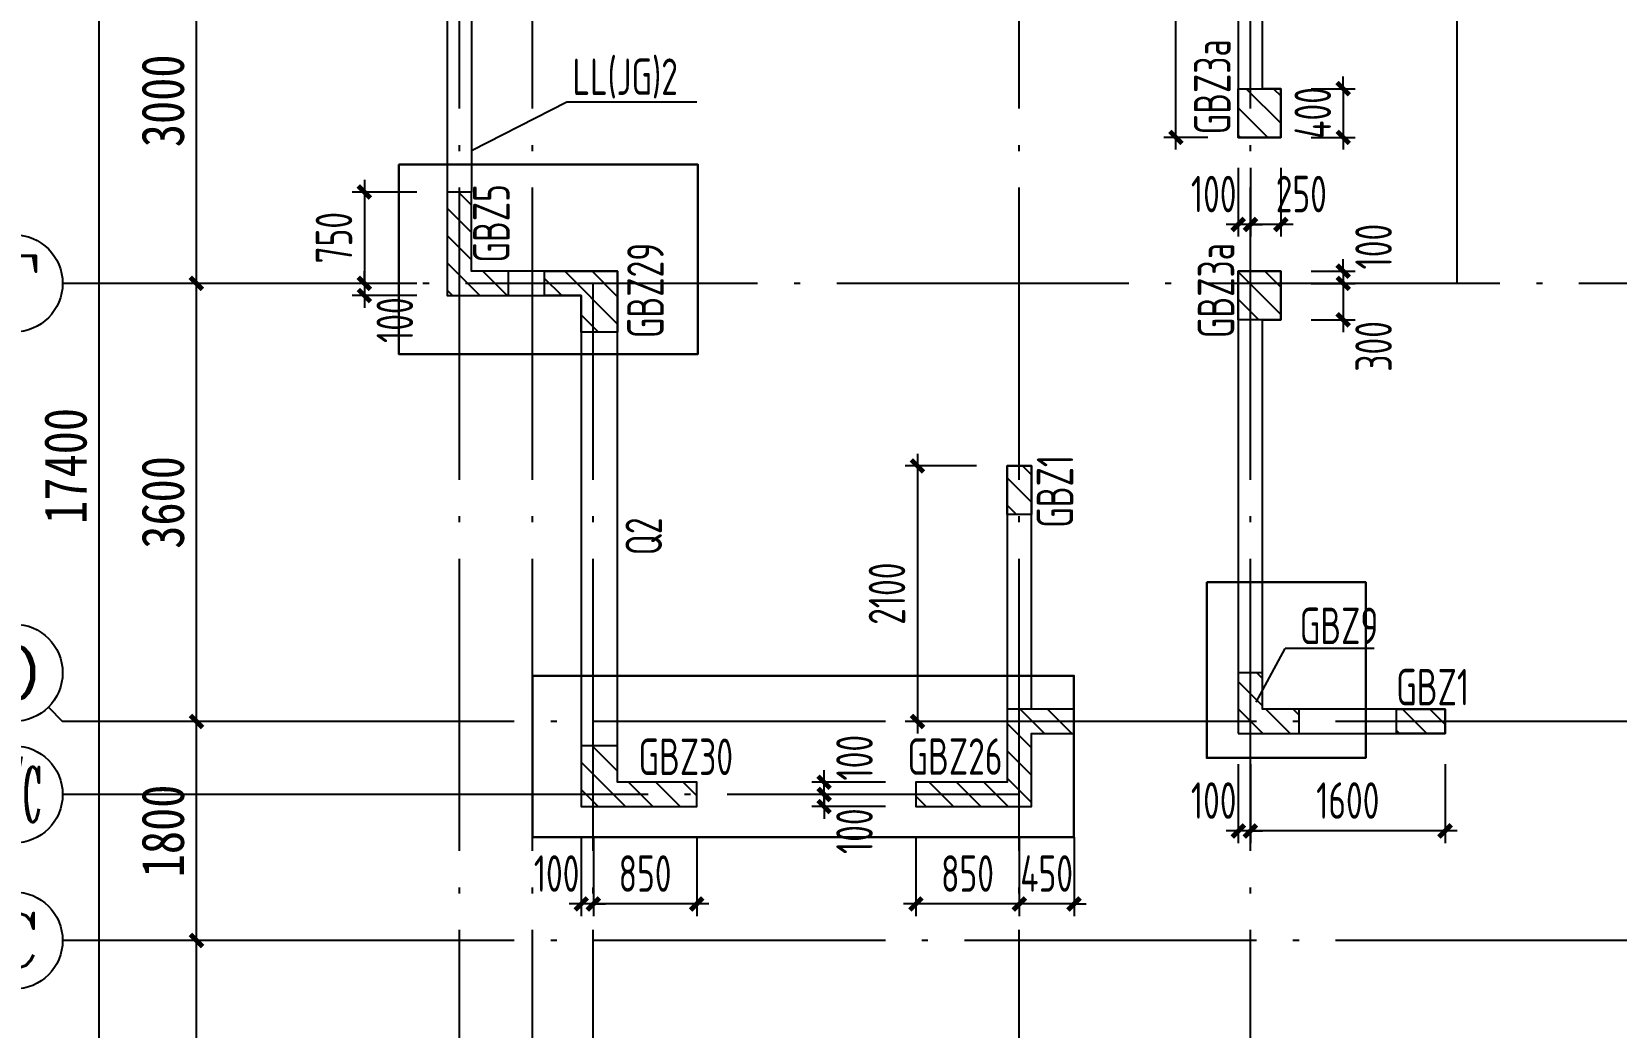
# Model space of a CAD drawing. Extents: x -144902 to 588294, y -160863 to 65494.
# Drawn here: x -13814 to -791, y -120231 to -112050 of the extents above; entities that cross this region are included whole.
import ezdxf
from ezdxf.enums import TextEntityAlignment as Align

# ---------------------------------------------------------------- set-up
doc = ezdxf.new("R2010")
doc.units = 0
doc.header["$LTSCALE"] = 100
doc.linetypes.add('ACAD_ISO04W100', pattern=[30.5, 24, -3, 0.5, -3])
doc.layers.get('0').update_dxf_attribs({"linetype": 'CONTINUOUS'})
doc.layers.get('Defpoints').update_dxf_attribs({"linetype": 'CONTINUOUS'})
for name, color, linetype in [('AXIS', 3, 'CONTINUOUS'), ('AXIS_TEXT', 7, 'CONTINUOUS'), ('colu', 255, 'CONTINUOUS'), ('DIM', 3, 'CONTINUOUS'), ('DOTE', 253, 'ACAD_ISO04W100'), ('hatch1', 253, 'CONTINUOUS'), ('TEXT', 7, 'CONTINUOUS'), ('THIN', 7, 'CONTINUOUS'), ('剪力墙开洞', 170, 'CONTINUOUS'), ('剪力墙身标注', 7, 'CONTINUOUS'), ('砼墙', 3, 'CONTINUOUS'), ('门', 174, 'CONTINUOUS')]:
    doc.layers.add(name, color=color, linetype=linetype)
doc.styles.add('_HZTXT', font='complex.shx', dxfattribs={"width": 0.7, "bigfont": 'tssdchn.shx'})
doc.styles.add('COMPLEX', font='COMPLEX')
doc.styles.add('DIM_FONT', font='SIMHEI.TTF', dxfattribs={"width": 0.8})
doc.styles.get("Standard").update_dxf_attribs({"font": 'tssdeng.shx', "width": 0.7, "bigfont": 'tssdchn.shx'})
doc.styles.add('TSSD_Dimension', font='Tssdeng.shx', dxfattribs={"width": 0.7, "bigfont": 'tssdchn.shx'})
doc.dimstyles.new('_TCH_ARCH&&100', dxfattribs={"dimtxt": 350, "dimasz": 100, "dimexe": 250, "dimexo": 300, "dimgap": 100, "dimtad": 1, "dimdec": 0, "dimzin": 0, "dimdsep": 46, "dimtxsty": 'DIM_FONT', "dimblk": 'ARCHTICK', "dimcen": 0.09, "dimclrt": 7, "dimazin": 2, "dimtfac": 1, "dimtdec": 0, "dimtix": 1, "dimtmove": 2, "dimatfit": 3, "dimfxl": 1, "dimtolj": 1, "dimtzin": 0, "dimarcsym": 0})
doc.dimstyles.new('TSSD_100_100', dxfattribs={"dimtxt": 300, "dimasz": 100, "dimexe": 100, "dimexo": 250, "dimgap": 100, "dimtad": 1, "dimdec": 0, "dimzin": 0, "dimdsep": 46, "dimtxsty": 'TSSD_Dimension', "dimblk": 'ARCHTICK', "dimcen": 0, "dimdle": 100, "dimclrt": 7, "dimadec": 0, "dimazin": 0, "dimtfac": 1, "dimtdec": 0, "dimtix": 1, "dimtmove": 2, "dimatfit": 3, "dimfxl": 1, "dimtolj": 1, "dimtzin": 0, "dimarcsym": 0})
pattern_1 = [(135, (17084.77, -33305.15), (112.2532, 112.2532), [])]
pattern_2 = [(135, (17084.77, -34568.57), (112.2532, 112.2532), [])]

# ---------------------------------------------------------------- blocks, each defined once
blk = doc.blocks.new('_ArchTick')
at = {"color": 0, "linetype": 'ByBlock', "const_width": 0.4}
blk.add_lwpolyline([(-0.5, -0.5), (0.5, 0.5)], dxfattribs=at)
blk = doc.blocks.new('*D963')
at = {"layer": 'Defpoints', "color": 0}
for p in [(-3798, -117818), (-2198, -117818), (-3798, -118618)]:
    blk.add_point(p, dxfattribs=at)
at = {"layer": 'DIM', "color": 0, "lineweight": -2}
for p, q in [((-3798, -118068), (-3798, -118718)), ((-2198, -118068), (-2198, -118718)), ((-2098, -118618), (-3898, -118618))]:
    blk.add_line(p, q, dxfattribs=at)
at = {"layer": 'DIM', "color": 0, "lineweight": -2, "xscale": 100, "yscale": 100, "zscale": 100, "rotation": 180}
blk.add_blockref('_ArchTick', (-3798, -118618), dxfattribs=at)
at = {"layer": 'DIM', "color": 0, "lineweight": -2, "xscale": 100, "yscale": 100, "zscale": 100}
blk.add_blockref('_ArchTick', (-2198, -118618), dxfattribs=at)
at = {"layer": 'DIM', "color": 7, "insert": (-2998, -118368), "char_height": 300, "attachment_point": 5, "style": 'TSSD_Dimension'}
blk.add_mtext('\\A1;1600', dxfattribs=at)
blk = doc.blocks.new('*D964')
at = {"layer": 'Defpoints', "color": 0}
for p in [(-3898, -117818), (-3798, -117818), (-3898, -118618)]:
    blk.add_point(p, dxfattribs=at)
at = {"layer": 'DIM', "color": 0, "lineweight": -2}
for p, q in [((-3898, -118068), (-3898, -118718)), ((-3798, -118068), (-3798, -118718)), ((-3898, -118618), (-3998, -118618)), ((-3798, -118618), (-3898, -118618)), ((-3798, -118618), (-3698, -118618))]:
    blk.add_line(p, q, dxfattribs=at)
at = {"layer": 'DIM', "color": 0, "lineweight": -2, "xscale": 100, "yscale": 100, "zscale": 100}
blk.add_blockref('_ArchTick', (-3898, -118618), dxfattribs=at)
at = {"layer": 'DIM', "color": 0, "lineweight": -2, "xscale": 100, "yscale": 100, "zscale": 100, "rotation": 180}
blk.add_blockref('_ArchTick', (-3798, -118618), dxfattribs=at)
at = {"layer": 'DIM', "color": 7, "insert": (-4100, -118368), "char_height": 300, "attachment_point": 5, "style": 'TSSD_Dimension'}
blk.add_mtext('\\A1;100', dxfattribs=at)
blk = doc.blocks.new('*D965')
at = {"layer": 'Defpoints', "color": 0}
for p in [(-4411, -109618), (-3898, -109618), (-3898, -112918)]:
    blk.add_point(p, dxfattribs=at)
at = {"layer": 'DIM', "color": 0, "lineweight": -2}
for p, q in [((-4411, -113018), (-4411, -109518)), ((-4148, -109618), (-4511, -109618)), ((-4148, -112918), (-4511, -112918))]:
    blk.add_line(p, q, dxfattribs=at)
at = {"layer": 'DIM', "color": 0, "lineweight": -2, "xscale": 100, "yscale": 100, "zscale": 100}
for p, rotation in [((-4411, -109618), 90), ((-4411, -112918), 270)]:
    blk.add_blockref('_ArchTick', p, dxfattribs=dict(at, rotation=rotation))
at = {"layer": 'DIM', "color": 7, "insert": (-4661, -111268), "char_height": 300, "attachment_point": 5, "rotation": 90, "style": 'TSSD_Dimension'}
blk.add_mtext('\\A1;3300', dxfattribs=at)
blk = doc.blocks.new('*D983')
at = {"layer": 'Defpoints', "color": 0}
for p in [(-5698, -118418), (-5248, -118418), (-5698, -119218)]:
    blk.add_point(p, dxfattribs=at)
at = {"layer": 'DIM', "color": 0, "lineweight": -2}
for p, q in [((-5698, -118668), (-5698, -119318)), ((-5248, -118668), (-5248, -119318)), ((-5698, -119218), (-5798, -119218)), ((-5248, -119218), (-5698, -119218)), ((-5248, -119218), (-5148, -119218))]:
    blk.add_line(p, q, dxfattribs=at)
at = {"layer": 'DIM', "color": 0, "lineweight": -2, "xscale": 100, "yscale": 100, "zscale": 100}
blk.add_blockref('_ArchTick', (-5698, -119218), dxfattribs=at)
at = {"layer": 'DIM', "color": 0, "lineweight": -2, "xscale": 100, "yscale": 100, "zscale": 100, "rotation": 180}
blk.add_blockref('_ArchTick', (-5248, -119218), dxfattribs=at)
at = {"layer": 'DIM', "color": 7, "insert": (-5473, -118968), "char_height": 300, "attachment_point": 5, "style": 'TSSD_Dimension'}
blk.add_mtext('\\A1;450', dxfattribs=at)
blk = doc.blocks.new('*D984')
at = {"layer": 'Defpoints', "color": 0}
for p in [(-6548, -118418), (-5698, -118418), (-6548, -119218)]:
    blk.add_point(p, dxfattribs=at)
at = {"layer": 'DIM', "color": 0, "lineweight": -2}
for p, q in [((-6548, -118668), (-6548, -119318)), ((-5698, -118668), (-5698, -119318)), ((-5598, -119218), (-6648, -119218))]:
    blk.add_line(p, q, dxfattribs=at)
at = {"layer": 'DIM', "color": 0, "lineweight": -2, "xscale": 100, "yscale": 100, "zscale": 100, "rotation": 180}
blk.add_blockref('_ArchTick', (-6548, -119218), dxfattribs=at)
at = {"layer": 'DIM', "color": 0, "lineweight": -2, "xscale": 100, "yscale": 100, "zscale": 100}
blk.add_blockref('_ArchTick', (-5698, -119218), dxfattribs=at)
at = {"layer": 'DIM', "color": 7, "insert": (-6123, -118968), "char_height": 300, "attachment_point": 5, "style": 'TSSD_Dimension'}
blk.add_mtext('\\A1;850', dxfattribs=at)
blk = doc.blocks.new('*D1075')
at = {"layer": 'Defpoints', "color": 0}
for p in [(-3798, -112918), (-3548, -112918), (-3798, -113634)]:
    blk.add_point(p, dxfattribs=at)
at = {"layer": 'DIM', "color": 0, "lineweight": -2}
for p, q in [((-3798, -113168), (-3798, -113734)), ((-3548, -113168), (-3548, -113734)), ((-3448, -113634), (-3898, -113634))]:
    blk.add_line(p, q, dxfattribs=at)
at = {"layer": 'DIM', "color": 0, "lineweight": -2, "xscale": 100, "yscale": 100, "zscale": 100, "rotation": 180}
blk.add_blockref('_ArchTick', (-3798, -113634), dxfattribs=at)
at = {"layer": 'DIM', "color": 0, "lineweight": -2, "xscale": 100, "yscale": 100, "zscale": 100}
blk.add_blockref('_ArchTick', (-3548, -113634), dxfattribs=at)
at = {"layer": 'DIM', "color": 7, "insert": (-3380, -113384), "char_height": 300, "attachment_point": 5, "style": 'TSSD_Dimension'}
blk.add_mtext('\\A1;250', dxfattribs=at)
blk = doc.blocks.new('*D1076')
at = {"layer": 'Defpoints', "color": 0}
for p in [(-3898, -112918), (-3798, -112918), (-3898, -113634)]:
    blk.add_point(p, dxfattribs=at)
at = {"layer": 'DIM', "color": 0, "lineweight": -2}
for p, q in [((-3898, -113168), (-3898, -113734)), ((-3798, -113168), (-3798, -113734)), ((-3898, -113634), (-3998, -113634)), ((-3798, -113634), (-3898, -113634)), ((-3798, -113634), (-3698, -113634))]:
    blk.add_line(p, q, dxfattribs=at)
at = {"layer": 'DIM', "color": 0, "lineweight": -2, "xscale": 100, "yscale": 100, "zscale": 100}
blk.add_blockref('_ArchTick', (-3898, -113634), dxfattribs=at)
at = {"layer": 'DIM', "color": 0, "lineweight": -2, "xscale": 100, "yscale": 100, "zscale": 100, "rotation": 180}
blk.add_blockref('_ArchTick', (-3798, -113634), dxfattribs=at)
at = {"layer": 'DIM', "color": 7, "insert": (-4100, -113384), "char_height": 300, "attachment_point": 5, "style": 'TSSD_Dimension'}
blk.add_mtext('\\A1;100', dxfattribs=at)
blk = doc.blocks.new('*D1077')
at = {"layer": 'Defpoints', "color": 0}
for p in [(-3548, -112518), (-3548, -112918), (-3036, -112918)]:
    blk.add_point(p, dxfattribs=at)
at = {"layer": 'DIM', "color": 0, "lineweight": -2}
for p, q in [((-3036, -112518), (-3036, -112418)), ((-3298, -112518), (-2936, -112518)), ((-3036, -112518), (-3036, -112918)), ((-3298, -112918), (-2936, -112918)), ((-3036, -112918), (-3036, -113018))]:
    blk.add_line(p, q, dxfattribs=at)
at = {"layer": 'DIM', "color": 0, "lineweight": -2, "xscale": 100, "yscale": 100, "zscale": 100}
for p, rotation in [((-3036, -112518), 270), ((-3036, -112918), 90)]:
    blk.add_blockref('_ArchTick', p, dxfattribs=dict(at, rotation=rotation))
at = {"layer": 'DIM', "color": 7, "insert": (-3286, -112718), "char_height": 300, "attachment_point": 5, "rotation": 90, "style": 'TSSD_Dimension'}
blk.add_mtext('\\A1;400', dxfattribs=at)
blk = doc.blocks.new('*D1078')
at = {"layer": 'Defpoints', "color": 0}
for p in [(-3548, -114018), (-3548, -114118), (-3036, -114118)]:
    blk.add_point(p, dxfattribs=at)
at = {"layer": 'DIM', "color": 0, "lineweight": -2}
for p, q in [((-3036, -114018), (-3036, -113918)), ((-3298, -114018), (-2936, -114018)), ((-3036, -114018), (-3036, -114118)), ((-3298, -114118), (-2936, -114118)), ((-3036, -114118), (-3036, -114218))]:
    blk.add_line(p, q, dxfattribs=at)
at = {"layer": 'DIM', "color": 0, "lineweight": -2, "xscale": 100, "yscale": 100, "zscale": 100}
for p, rotation in [((-3036, -114018), 270), ((-3036, -114118), 90)]:
    blk.add_blockref('_ArchTick', p, dxfattribs=dict(at, rotation=rotation))
at = {"layer": 'DIM', "color": 7, "insert": (-2786, -113816), "char_height": 300, "attachment_point": 5, "rotation": 90, "style": 'TSSD_Dimension'}
blk.add_mtext('\\A1;100', dxfattribs=at)
blk = doc.blocks.new('*D1079')
at = {"layer": 'Defpoints', "color": 0}
for p in [(-3548, -114118), (-3548, -114418), (-3036, -114418)]:
    blk.add_point(p, dxfattribs=at)
at = {"layer": 'DIM', "color": 0, "lineweight": -2}
for p, q in [((-3036, -114018), (-3036, -114518)), ((-3298, -114118), (-2936, -114118)), ((-3298, -114418), (-2936, -114418))]:
    blk.add_line(p, q, dxfattribs=at)
at = {"layer": 'DIM', "color": 0, "lineweight": -2, "xscale": 100, "yscale": 100, "zscale": 100}
for p, rotation in [((-3036, -114118), 90), ((-3036, -114418), 270)]:
    blk.add_blockref('_ArchTick', p, dxfattribs=dict(at, rotation=rotation))
at = {"layer": 'DIM', "color": 7, "insert": (-2786, -114636), "char_height": 300, "attachment_point": 5, "rotation": 90, "style": 'TSSD_Dimension'}
blk.add_mtext('\\A1;300', dxfattribs=at)
blk = doc.blocks.new('*D1080')
at = {"layer": 'Defpoints', "color": 0}
for p in [(-7302, -118318), (-6548, -118318), (-6548, -118418)]:
    blk.add_point(p, dxfattribs=at)
at = {"layer": 'DIM', "color": 0, "lineweight": -2}
for p, q in [((-7302, -118318), (-7302, -118218)), ((-6798, -118318), (-7402, -118318)), ((-7302, -118418), (-7302, -118318)), ((-6798, -118418), (-7402, -118418)), ((-7302, -118418), (-7302, -118518))]:
    blk.add_line(p, q, dxfattribs=at)
at = {"layer": 'DIM', "color": 0, "lineweight": -2, "xscale": 100, "yscale": 100, "zscale": 100}
for p, rotation in [((-7302, -118318), 270), ((-7302, -118418), 90)]:
    blk.add_blockref('_ArchTick', p, dxfattribs=dict(at, rotation=rotation))
at = {"layer": 'DIM', "color": 7, "insert": (-7052, -118620), "char_height": 300, "attachment_point": 5, "rotation": 90, "style": 'TSSD_Dimension'}
blk.add_mtext('\\A1;100', dxfattribs=at)
blk = doc.blocks.new('*D1081')
at = {"layer": 'Defpoints', "color": 0}
for p in [(-7302, -118218), (-6548, -118218), (-6548, -118318)]:
    blk.add_point(p, dxfattribs=at)
at = {"layer": 'DIM', "color": 0, "lineweight": -2}
for p, q in [((-6798, -118218), (-7402, -118218)), ((-7302, -118218), (-7302, -118118)), ((-7302, -118318), (-7302, -118218)), ((-6798, -118318), (-7402, -118318)), ((-7302, -118318), (-7302, -118418))]:
    blk.add_line(p, q, dxfattribs=at)
at = {"layer": 'DIM', "color": 0, "lineweight": -2, "xscale": 100, "yscale": 100, "zscale": 100}
for p, rotation in [((-7302, -118218), 270), ((-7302, -118318), 90)]:
    blk.add_blockref('_ArchTick', p, dxfattribs=dict(at, rotation=rotation))
at = {"layer": 'DIM', "color": 7, "insert": (-7052, -118016), "char_height": 300, "attachment_point": 5, "rotation": 90, "style": 'TSSD_Dimension'}
blk.add_mtext('\\A1;100', dxfattribs=at)
blk = doc.blocks.new('*D1082')
at = {"layer": 'Defpoints', "color": 0}
for p in [(-5798, -115618), (-6535, -117718), (-5798, -117718)]:
    blk.add_point(p, dxfattribs=at)
at = {"layer": 'DIM', "color": 0, "lineweight": -2}
for p, q in [((-6048, -115618), (-6635, -115618)), ((-6535, -115518), (-6535, -117818)), ((-6048, -117718), (-6635, -117718))]:
    blk.add_line(p, q, dxfattribs=at)
at = {"layer": 'DIM', "color": 0, "lineweight": -2, "xscale": 100, "yscale": 100, "zscale": 100}
for p, rotation in [((-6535, -115618), 90), ((-6535, -117718), 270)]:
    blk.add_blockref('_ArchTick', p, dxfattribs=dict(at, rotation=rotation))
at = {"layer": 'DIM', "color": 7, "insert": (-6785, -116668), "char_height": 300, "attachment_point": 5, "rotation": 90, "style": 'TSSD_Dimension'}
blk.add_mtext('\\A1;2100', dxfattribs=at)
blk = doc.blocks.new('*D1083')
at = {"layer": 'Defpoints', "color": 0}
for p in [(-9198, -118418), (-8348, -118418), (-9198, -119218)]:
    blk.add_point(p, dxfattribs=at)
at = {"layer": 'DIM', "color": 0, "lineweight": -2}
for p, q in [((-9198, -118668), (-9198, -119318)), ((-8348, -118668), (-8348, -119318)), ((-8248, -119218), (-9298, -119218))]:
    blk.add_line(p, q, dxfattribs=at)
at = {"layer": 'DIM', "color": 0, "lineweight": -2, "xscale": 100, "yscale": 100, "zscale": 100, "rotation": 180}
blk.add_blockref('_ArchTick', (-9198, -119218), dxfattribs=at)
at = {"layer": 'DIM', "color": 0, "lineweight": -2, "xscale": 100, "yscale": 100, "zscale": 100}
blk.add_blockref('_ArchTick', (-8348, -119218), dxfattribs=at)
at = {"layer": 'DIM', "color": 7, "insert": (-8773, -118968), "char_height": 300, "attachment_point": 5, "style": 'TSSD_Dimension'}
blk.add_mtext('\\A1;850', dxfattribs=at)
blk = doc.blocks.new('*D1084')
at = {"layer": 'Defpoints', "color": 0}
for p in [(-9298, -118418), (-9198, -118418), (-9298, -119218)]:
    blk.add_point(p, dxfattribs=at)
at = {"layer": 'DIM', "color": 0, "lineweight": -2}
for p, q in [((-9298, -118668), (-9298, -119318)), ((-9198, -118668), (-9198, -119318)), ((-9298, -119218), (-9398, -119218)), ((-9198, -119218), (-9298, -119218)), ((-9198, -119218), (-9098, -119218))]:
    blk.add_line(p, q, dxfattribs=at)
at = {"layer": 'DIM', "color": 0, "lineweight": -2, "xscale": 100, "yscale": 100, "zscale": 100}
blk.add_blockref('_ArchTick', (-9298, -119218), dxfattribs=at)
at = {"layer": 'DIM', "color": 0, "lineweight": -2, "xscale": 100, "yscale": 100, "zscale": 100, "rotation": 180}
blk.add_blockref('_ArchTick', (-9198, -119218), dxfattribs=at)
at = {"layer": 'DIM', "color": 7, "insert": (-9500, -118968), "char_height": 300, "attachment_point": 5, "style": 'TSSD_Dimension'}
blk.add_mtext('\\A1;100', dxfattribs=at)
blk = doc.blocks.new('*D1085')
at = {"layer": 'Defpoints', "color": 0}
for p in [(-10398, -113368), (-11080, -114118), (-10398, -114118)]:
    blk.add_point(p, dxfattribs=at)
at = {"layer": 'DIM', "color": 0, "lineweight": -2}
for p, q in [((-11080, -113268), (-11080, -114218)), ((-10648, -113368), (-11180, -113368)), ((-10648, -114118), (-11180, -114118))]:
    blk.add_line(p, q, dxfattribs=at)
at = {"layer": 'DIM', "color": 0, "lineweight": -2, "xscale": 100, "yscale": 100, "zscale": 100}
for p, rotation in [((-11080, -113368), 90), ((-11080, -114118), 270)]:
    blk.add_blockref('_ArchTick', p, dxfattribs=dict(at, rotation=rotation))
at = {"layer": 'DIM', "color": 7, "insert": (-11330, -113743), "char_height": 300, "attachment_point": 5, "rotation": 90, "style": 'TSSD_Dimension'}
blk.add_mtext('\\A1;750', dxfattribs=at)
blk = doc.blocks.new('*D1086')
at = {"layer": 'Defpoints', "color": 0}
for p in [(-10398, -114118), (-11080, -114218), (-10398, -114218)]:
    blk.add_point(p, dxfattribs=at)
at = {"layer": 'DIM', "color": 0, "lineweight": -2}
for p, q in [((-11080, -114118), (-11080, -114018)), ((-10648, -114118), (-11180, -114118)), ((-11080, -114118), (-11080, -114218)), ((-10648, -114218), (-11180, -114218)), ((-11080, -114218), (-11080, -114318))]:
    blk.add_line(p, q, dxfattribs=at)
at = {"layer": 'DIM', "color": 0, "lineweight": -2, "xscale": 100, "yscale": 100, "zscale": 100}
for p, rotation in [((-11080, -114118), 270), ((-11080, -114218), 90)]:
    blk.add_blockref('_ArchTick', p, dxfattribs=dict(at, rotation=rotation))
at = {"layer": 'DIM', "color": 7, "insert": (-10830, -114420), "char_height": 300, "attachment_point": 5, "rotation": 90, "style": 'TSSD_Dimension'}
blk.add_mtext('\\A1;100', dxfattribs=at)
blk = doc.blocks.new('*D1131')
at = {"layer": 'AXIS', "color": 0, "lineweight": -2}
for p, q in [((-11598, -119518), (-12710, -119518)), ((-12460, -122518), (-12460, -119518)), ((-11598, -122518), (-12710, -122518))]:
    blk.add_line(p, q, dxfattribs=at)
at = {"layer": 'Defpoints', "color": 0}
for p in [(-12460, -119518), (-11298, -119518), (-11298, -122518)]:
    blk.add_point(p, dxfattribs=at)
at = {"layer": 'AXIS', "color": 0, "lineweight": -2, "xscale": 100, "yscale": 100, "zscale": 100}
for p, rotation in [((-12460, -119518), 90), ((-12460, -122518), 270)]:
    blk.add_blockref('_ArchTick', p, dxfattribs=dict(at, rotation=rotation))
at = {"layer": 'AXIS', "color": 7, "insert": (-12735, -121018), "char_height": 350, "attachment_point": 5, "rotation": 90, "style": 'DIM_FONT'}
blk.add_mtext('\\A1;3000', dxfattribs=at)
blk = doc.blocks.new('*D1132')
at = {"layer": 'AXIS', "color": 0, "lineweight": -2}
for p, q in [((-11598, -117718), (-12710, -117718)), ((-12460, -119518), (-12460, -117718)), ((-11598, -119518), (-12710, -119518))]:
    blk.add_line(p, q, dxfattribs=at)
at = {"layer": 'Defpoints', "color": 0}
for p in [(-12460, -117718), (-11298, -117718), (-11298, -119518)]:
    blk.add_point(p, dxfattribs=at)
at = {"layer": 'AXIS', "color": 0, "lineweight": -2, "xscale": 100, "yscale": 100, "zscale": 100}
for p, rotation in [((-12460, -117718), 90), ((-12460, -119518), 270)]:
    blk.add_blockref('_ArchTick', p, dxfattribs=dict(at, rotation=rotation))
at = {"layer": 'AXIS', "color": 7, "insert": (-12735, -118618), "char_height": 350, "attachment_point": 5, "rotation": 90, "style": 'DIM_FONT'}
blk.add_mtext('\\A1;1800', dxfattribs=at)
blk = doc.blocks.new('*D1133')
at = {"layer": 'AXIS', "color": 0, "lineweight": -2}
for p, q in [((-11598, -114118), (-12710, -114118)), ((-12460, -117718), (-12460, -114118)), ((-11598, -117718), (-12710, -117718))]:
    blk.add_line(p, q, dxfattribs=at)
at = {"layer": 'Defpoints', "color": 0}
for p in [(-12460, -114118), (-11298, -114118), (-11298, -117718)]:
    blk.add_point(p, dxfattribs=at)
at = {"layer": 'AXIS', "color": 0, "lineweight": -2, "xscale": 100, "yscale": 100, "zscale": 100}
for p, rotation in [((-12460, -114118), 90), ((-12460, -117718), 270)]:
    blk.add_blockref('_ArchTick', p, dxfattribs=dict(at, rotation=rotation))
at = {"layer": 'AXIS', "color": 7, "insert": (-12735, -115918), "char_height": 350, "attachment_point": 5, "rotation": 90, "style": 'DIM_FONT'}
blk.add_mtext('\\A1;3600', dxfattribs=at)
blk = doc.blocks.new('*D1134')
at = {"layer": 'AXIS', "color": 0, "lineweight": -2}
for p, q in [((-11598, -111118), (-12710, -111118)), ((-12460, -114118), (-12460, -111118)), ((-11598, -114118), (-12710, -114118))]:
    blk.add_line(p, q, dxfattribs=at)
at = {"layer": 'Defpoints', "color": 0}
for p in [(-12460, -111118), (-11298, -111118), (-11298, -114118)]:
    blk.add_point(p, dxfattribs=at)
at = {"layer": 'AXIS', "color": 0, "lineweight": -2, "xscale": 100, "yscale": 100, "zscale": 100}
for p, rotation in [((-12460, -111118), 90), ((-12460, -114118), 270)]:
    blk.add_blockref('_ArchTick', p, dxfattribs=dict(at, rotation=rotation))
at = {"layer": 'AXIS', "color": 7, "insert": (-12735, -112618), "char_height": 350, "attachment_point": 5, "rotation": 90, "style": 'DIM_FONT'}
blk.add_mtext('\\A1;3000', dxfattribs=at)
blk = doc.blocks.new('*D1137')
at = {"layer": 'AXIS', "color": 0, "lineweight": -2}
for p, q in [((-11598, -106918), (-13510, -106918)), ((-13260, -124318), (-13260, -106918)), ((-11598, -124318), (-13510, -124318))]:
    blk.add_line(p, q, dxfattribs=at)
at = {"layer": 'Defpoints', "color": 0}
for p in [(-13260, -106918), (-11298, -106918, 0), (-11298, -124318)]:
    blk.add_point(p, dxfattribs=at)
at = {"layer": 'AXIS', "color": 0, "lineweight": -2, "xscale": 100, "yscale": 100, "zscale": 100}
for p, rotation in [((-13260, -106918), 90), ((-13260, -124318), 270)]:
    blk.add_blockref('_ArchTick', p, dxfattribs=dict(at, rotation=rotation))
at = {"layer": 'AXIS', "color": 7, "insert": (-13535, -115618), "char_height": 350, "attachment_point": 5, "rotation": 90, "style": 'DIM_FONT'}
blk.add_mtext('\\A1;17400', dxfattribs=at)
blk = doc.blocks.new('_AXISO')
blk.add_circle((0, 0), 0.5)
at = {"layer": 'AXIS_TEXT', "style": 'COMPLEX', "width": 1.041667}
blk.add_attdef('A', text='', height=0.56, dxfattribs=at).set_placement((-0.25, -0.28), (0.25, -0.28), align=Align.FIT)

msp = doc.modelspace()

# ---------------------------------------------------------------- hatches: boundary and pattern name
at = {"layer": 'hatch1'}
h = msp.add_hatch(dxfattribs=at)
h.set_pattern_fill('ANSI31', color=256, scale=50, style=0)
h.set_pattern_definition(pattern_1)
h.paths.add_polyline_path([(-3898.406, -112518.125), (-3548.406, -112518.125), (-3548.406, -112918.125), (-3898.406, -112918.125)])
h = msp.add_hatch(dxfattribs=at)
h.set_pattern_fill('ANSI31', color=256, scale=50, style=0)
h.set_pattern_definition(pattern_2)
h.paths.add_polyline_path([(-10398.406, -113368.124), (-10198.406, -113368.124), (-10198.406, -114018.126), (-9898.406, -114018.129), (-9898.406, -114218.122), (-10398.415, -114218.122)])
h = msp.add_hatch(dxfattribs=at)
h.set_pattern_fill('ANSI31', color=256, scale=50, style=0)
h.set_pattern_definition(pattern_2)
h.paths.add_polyline_path([(-9598.406, -114018.132), (-8998.401, -114018.138), (-8998.406, -114518.134), (-9298.406, -114518.134), (-9298.406, -114218.122), (-9598.406, -114218.122)])
h = msp.add_hatch(dxfattribs=at)
h.set_pattern_fill('ANSI31', color=256, scale=50, style=0)
h.set_pattern_definition(pattern_1)
h.paths.add_polyline_path([(-3898.406, -114018.124), (-3548.406, -114018.124), (-3548.406, -114418.124), (-3898.406, -114418.124)])
h = msp.add_hatch(dxfattribs=at)
h.set_pattern_fill('ANSI31', color=256, scale=50, style=0)
h.set_pattern_definition(pattern_1)
h.paths.add_polyline_path([(-5598.406, -115618.135), (-5598.406, -116018.135), (-5798.406, -116018.135), (-5798.406, -115618.135)])
h = msp.add_hatch(dxfattribs=at)
h.set_pattern_fill('ANSI31', color=256, scale=50, style=0)
h.set_pattern_definition(pattern_1)
h.paths.add_polyline_path([(-3898.406, -117818.135), (-3398.893, -117818.135), (-3398.893, -117618.138), (-3698.893, -117618.138), (-3698.864, -117318.15), (-3898.417, -117318.142)])
h = msp.add_hatch(dxfattribs=at)
h.set_pattern_fill('ANSI31', color=256, scale=50, style=0)
h.set_pattern_definition(pattern_1)
h.paths.add_polyline_path([(-5248.406, -117618.124), (-5798.406, -117618.124), (-5798.406, -118218.125), (-6548.406, -118218.125), (-6548.406, -118418.125), (-5598.406, -118418.125), (-5598.406, -117818.124), (-5248.406, -117818.124)])
h = msp.add_hatch(dxfattribs=at)
h.set_pattern_fill('ANSI31', color=256, scale=50, style=0)
h.set_pattern_definition(pattern_1)
h.paths.add_polyline_path([(-2198.406, -117818.135), (-2598.406, -117818.135), (-2598.406, -117618.135), (-2198.406, -117618.135)])
h = msp.add_hatch(dxfattribs=at)
h.set_pattern_fill('ANSI31', color=256, scale=50, style=0)
h.set_pattern_definition(pattern_1)
h.paths.add_polyline_path([(-8348.406, -118218.125), (-8998.406, -118218.125), (-8998.406, -117918.125), (-9298.406, -117918.125), (-9298.406, -118418.125), (-8348.406, -118418.125)])

# ---------------------------------------------------------------- linework, layer by layer
at = {"color": 1, "lineweight": 30}
for points in [[(-10797.868, -113141.768), (-8338.199, -113141.768), (-8338.199, -114698.502), (-10797.868, -114698.502)], [(-4156.924, -116574.481), (-2849.862, -116574.481), (-2849.862, -118018.205), (-4156.924, -118018.205)]]:
    msp.add_lwpolyline(points, close=True, dxfattribs=at)
at = {"color": 1, "lineweight": 30, "elevation": 0}
msp.add_lwpolyline([(-9698.406, -117342.59), (-5248.406, -117342.59), (-5248.406, -118668.125), (-9698.406, -118668.125)], close=True, dxfattribs=at)
at = {"layer": 'AXIS'}
for p, q in [((-10898.406, -114118.135, 0), (-13559.764, -114118.135, 0)), ((-13676.921, -117600.978, 0), (-13559.764, -117718.135, 0)), ((-10898.406, -117718.135, 0), (-13559.764, -117718.135, 0)), ((-10898.406, -118318.135, 0), (-13559.764, -118318.135, 0)), ((-10898.406, -119518.135, 0), (-13559.764, -119518.135, 0))]:
    msp.add_line(p, q, dxfattribs=at)
at = {"layer": 'colu', "color": 1}
msp.add_line((-9898.406, -114018.126, 0), (-9898.406, -114218.127, 0), dxfattribs=at)
at = {"layer": 'colu', "color": 1, "elevation": 0}
for points in [[(-3898.406, -112518.125), (-3548.406, -112518.125), (-3548.406, -112918.125), (-3898.406, -112918.125)], [(-3898.406, -114018.124), (-3548.406, -114018.124), (-3548.406, -114418.124), (-3898.406, -114418.124)]]:
    msp.add_lwpolyline(points, close=True, dxfattribs=at)
for points in [[(-9898.406, -114018.129), (-10198.406, -114018.126), (-10198.406, -113368.124), (-10398.406, -113368.124), (-10398.415, -114218.122), (-9898.406, -114218.122)], [(-9298.406, -114218.122), (-9598.406, -114218.122), (-9598.406, -114018.132), (-8998.401, -114018.138), (-8998.406, -114518.134), (-9298.406, -114518.134), (-9298.406, -114218.134)], [(-5598.406, -115618.135), (-5598.406, -116018.135), (-5798.406, -116018.135), (-5798.406, -115618.135), (-5598.406, -115618.135)], [(-3898.406, -117818.135), (-3398.893, -117818.135), (-3398.893, -117618.138), (-3698.893, -117618.138), (-3698.864, -117318.15), (-3898.417, -117318.142), (-3898.406, -117818.135)], [(-5248.406, -117618.124), (-5798.406, -117618.124), (-5798.406, -118218.125), (-6548.406, -118218.125), (-6548.406, -118418.125), (-5598.406, -118418.125), (-5598.406, -117818.124), (-5248.406, -117818.124), (-5248.406, -117618.124)], [(-2198.406, -117818.135), (-2598.406, -117818.135), (-2598.406, -117618.135), (-2198.406, -117618.135), (-2198.406, -117818.135)], [(-8348.406, -118218.125), (-8998.406, -118218.125), (-8998.406, -117918.125), (-9298.406, -117918.125), (-9298.406, -118418.125), (-8348.406, -118418.125), (-8348.406, -118218.125)]]:
    msp.add_lwpolyline(points, dxfattribs=at)
at = {"layer": 'DOTE'}
for p, q in [((-10298.406, -124881.378, 0), (-10298.406, -105918.135, 0)), ((-9698.406, -124881.378, 0), (-9698.406, -105918.135, 0)), ((-5698.406, -124881.378, 0), (-5698.406, -105918.135, 0)), ((-3798.406, -124881.378, 0), (-3798.406, -105918.135, 0)), ((-2098.406, -114118.135, 0), (-2098.406, -105918.135, 0)), ((19601.594, -114118.135, 0), (-10898.406, -114118.135, 0)), ((-9198.406, -124881.378, 0), (-9198.406, -114118.135, 0)), ((29801.594, -117718.135, 0), (-11298.406, -117718.135, 0)), ((-5698.406, -118318.135, 0), (-11298.406, -118318.135, 0)), ((29801.594, -119518.135, 0), (-11298.406, -119518.135, 0))]:
    msp.add_line(p, q, dxfattribs=at)
at = {"layer": 'THIN', "color": 100}
for p in [(-3750.917, -117559.643, 0), (-2780.694, -117117.402, 0)]:
    msp.add_line(p, (-3511.498, -117117.402, 0), dxfattribs=at)
at = {"layer": '剪力墙开洞', "elevation": 0}
msp.add_lwpolyline([(-10198.406, -113026.143), (-9416.844, -112625.195), (-8347.463, -112625.196)], dxfattribs=at)
at = {"layer": '砼墙', "elevation": 0}
for points in [[(-3348.406, -109718.124), (-3348.406, -109518.124), (-3898.406, -109518.124), (-3898.406, -112918.125), (-3548.406, -112918.125), (-3548.406, -112518.125), (-3698.406, -112518.125), (-3698.406, -109718.124)], [(-10398.406, -114218.122), (-9298.406, -114218.134), (-9298.406, -118418.125), (-8348.406, -118418.125), (-8348.406, -118218.125), (-8998.406, -118218.125), (-8998.406, -114018.138), (-10198.406, -114018.126), (-10198.406, -113368.124), (-10398.406, -113368.124)], [(-3898.406, -117818.135), (-2198.406, -117818.135), (-2198.406, -117618.135), (-3698.406, -117618.135), (-3698.406, -114418.124), (-3548.406, -114418.124), (-3548.406, -114018.124), (-3898.406, -114018.124)], [(-6548.406, -118418.125), (-5598.406, -118418.125), (-5598.406, -117818.124), (-5248.406, -117818.124), (-5248.406, -117618.124), (-5598.406, -117618.124), (-5598.406, -115618.135), (-5798.406, -115618.135), (-5798.406, -118218.125), (-6548.406, -118218.125)]]:
    msp.add_lwpolyline(points, close=True, dxfattribs=at)
at = {"layer": '门'}
for p, q in [((-10398.406, -111868.124, 0), (-10398.406, -113368.124, 0)), ((-10198.406, -111868.124, 0), (-10198.406, -113368.124, 0))]:
    msp.add_line(p, q, dxfattribs=at)

# ---------------------------------------------------------------- block references
at = {"layer": 'AXIS'}
ref = msp.add_blockref('_AXISO', (-13959.764, -114118.135, 0), dxfattribs=dict(at, xscale=800, yscale=800, zscale=800))
ref.add_attrib('A', 'F', dxfattribs={"layer": 'AXIS_TEXT', "height": 452.548, "style": '_HZTXT', "width": 1.3125}).set_placement((-14186.038, -114344.409, 0), (-13733.49, -114344.409, 0), align=Align.FIT)
ref = msp.add_blockref('_AXISO', (-13959.764, -117318.135, 0), dxfattribs=dict(at, xscale=800, yscale=800, zscale=800))
ref.add_attrib('A', 'D', dxfattribs={"layer": 'AXIS_TEXT', "height": 452.548, "style": '_HZTXT', "width": 1.235294}).set_placement((-14186.038, -117544.409, 0), (-13733.49, -117544.409, 0), align=Align.FIT)
ref = msp.add_blockref('_AXISO', (-13959.764, -118318.135, 0), dxfattribs=dict(at, xscale=800, yscale=800, zscale=800))
ref.add_attrib('A', '1/C', dxfattribs={"layer": 'AXIS_TEXT', "height": 452.5483, "style": '_HZTXT', "width": 0.403846}).set_placement((-14186.038, -118544.409, 0), (-13733.49, -118544.409, 0), align=Align.FIT)
ref = msp.add_blockref('_AXISO', (-13959.764, -119518.135, 0), dxfattribs=dict(at, xscale=800, yscale=800, zscale=800))
ref.add_attrib('A', 'C', dxfattribs={"layer": 'AXIS_TEXT', "height": 452.548, "style": '_HZTXT', "width": 1.4}).set_placement((-14186.038, -119744.409, 0), (-13733.49, -119744.409, 0), align=Align.FIT)

# ---------------------------------------------------------------- texts
at = {"layer": 'TEXT', "color": 100, "width": 0.7}
for s, p in [('GBZ3a', (-3961.841, -112894.247, 0)), ('GBZ5', (-9886.294, -113947.816, 0)), ('GBZ29', (-8619.717, -114568.267, 0)), ('GBZ3a', (-3930.71, -114568.436, 0)), ('GBZ1', (-5254.194, -116127.005, 0))]:
    msp.add_text(s, height=300, rotation=90, dxfattribs=at).set_placement(p)
for s, p in [('GBZ9', (-3393.292, -117082.54, 0)), ('GBZ1', (-2600.322, -117586.015, 0)), ('GBZ26', (-6616.974, -118156.424, 0)), ('GBZ30', (-8827.564, -118158.528, 0))]:
    msp.add_text(s, height=300, dxfattribs=at).set_placement(p)
at = {"layer": '剪力墙开洞', "width": 0.7}
msp.add_text('LL(JG)2', height=300, dxfattribs=at).set_placement((-9369.623, -112569.614, 0))
at = {"layer": '剪力墙身标注', "color": 3, "width": 0.7}
msp.add_text('Q2', height=300, rotation=90, dxfattribs=at).set_placement((-8634.11, -116353.428, 0))

# ---------------------------------------------------------------- dimensions: what is measured, and where the dimension line sits
at = {"layer": 'AXIS'}
for p1, p2, distance, picture, middle in [((-11298.406, -124318.135, 0), (-11298.406, -106918.135, 0), 1961.358, '*D1137', (-13534.764, -115618.135, 0)), ((-11298.406, -114118.135, 0), (-11298.406, -111118.135, 0), 1161.358, '*D1134', (-12734.764, -112618.135, 0)), ((-11298.406, -117718.135, 0), (-11298.406, -114118.135, 0), 1161.358, '*D1133', (-12734.764, -115918.135, 0)), ((-11298.406, -119518.135, 0), (-11298.406, -117718.135, 0), 1161.358, '*D1132', (-12734.764, -118618.135, 0)), ((-11298.406, -122518.135, 0), (-11298.406, -119518.135, 0), 1161.358, '*D1131', (-12734.764, -121018.135, 0))]:
    dim = msp.add_aligned_dim(p1=p1, p2=p2, distance=distance, dimstyle='_TCH_ARCH&&100', dxfattribs=at)
    dim.commit()
    dim.dimension.update_dxf_attribs({"geometry": picture, "text_midpoint": middle})
at = {"layer": 'DIM'}
for p1, p2, distance, picture, middle in [((-3898.406, -112918.125, 0), (-3898.406, -109618.135, 0), 512.873, '*D965', (-4661.279, -111268.13, 0)), ((-2198.406, -117818.135, 0), (-3798.406, -117818.135, 0), 800, '*D963', (-2998.406, -118368.135, 0)), ((-5698.406, -118418.125, 0), (-6548.406, -118418.125, 0), 800, '*D984', (-6123.406, -118968.125, 0)), ((-5248.406, -118418.125, 0), (-5698.406, -118418.125, 0), 800, '*D983', (-5473.406, -118968.125, 0))]:
    dim = msp.add_aligned_dim(p1=p1, p2=p2, distance=distance, dimstyle='TSSD_100_100', dxfattribs=at)
    dim.commit()
    dim.dimension.update_dxf_attribs({"geometry": picture, "text_midpoint": middle})
for base, p1, p2, angle, picture, middle in [((-3035.857, -112918.125, 0), (-3548.406, -112518.125, 0), (-3548.406, -112918.125, 0), 90, '*D1077', (-3285.857, -112718.125, 0)), ((-11080.398, -114118.135, 0), (-10398.406, -113368.124, 0), (-10398.406, -114118.135, 0), 90, '*D1085', (-11330.398, -113743.13, 0)), ((-6535.136, -117718.135, 0), (-5798.406, -115618.135, 0), (-5798.406, -117718.135, 0), 90, '*D1082', (-6785.136, -116668.135, 0)), ((-9198.406, -119218.125, 0), (-8348.406, -118418.125, 0), (-9198.406, -118418.125, 0), 180, '*D1083', (-8773.406, -118968.125, 0))]:
    dim = msp.add_linear_dim(base=base, p1=p1, p2=p2, angle=angle, dimstyle='TSSD_100_100', dxfattribs=at)
    dim.commit()
    dim.dimension.update_dxf_attribs({"geometry": picture, "text_midpoint": middle})
for base, p1, p2, angle, picture, middle, dimtype in [((-3898.406, -113633.696, 0), (-3798.406, -112918.125, 0), (-3898.406, -112918.125, 0), 180, '*D1076', (-4100.329, -113383.696, 0), 160), ((-3798.406, -113633.696, 0), (-3548.406, -112918.125, 0), (-3798.406, -112918.125, 0), 180, '*D1075', (-3380.329, -113383.696, 0), 160), ((-3035.857, -114118.135, 0), (-3548.406, -114018.124, 0), (-3548.406, -114118.135, 0), 90, '*D1078', (-2785.857, -113816.201, 0), 160), ((-11080.398, -114218.122, 0), (-10398.406, -114118.135, 0), (-10398.406, -114218.122, 0), 90, '*D1086', (-10830.398, -114420.046, 0), 160), ((-3035.857, -114418.124, 0), (-3548.406, -114118.135, 0), (-3548.406, -114418.124, 0), 90, '*D1079', (-2785.857, -114636.201, 0), 160), ((-7301.978, -118218.125, 0), (-6548.406, -118318.135, 0), (-6548.406, -118218.125, 0), 90, '*D1081', (-7051.978, -118016.202, 0), 160), ((-3898.406, -118618.135, 0), (-3798.406, -117818.135, 0), (-3898.406, -117818.135, 0), 180, '*D964', (-4100.329, -118368.135, 0), 161), ((-7301.978, -118318.135, 0), (-6548.406, -118418.125, 0), (-6548.406, -118318.135, 0), 90, '*D1080', (-7051.978, -118620.048, 0), 160), ((-9298.406, -119218.125, 0), (-9198.406, -118418.125, 0), (-9298.406, -118418.125, 0), 180, '*D1084', (-9500.329, -118968.125, 0), 160)]:
    dim = msp.add_linear_dim(base=base, p1=p1, p2=p2, angle=angle, dimstyle='TSSD_100_100', dxfattribs=at)
    dim.commit()
    dim.dimension.update_dxf_attribs({"geometry": picture, "text_midpoint": middle, "dimtype": dimtype})

doc.saveas('drawing.dxf')
